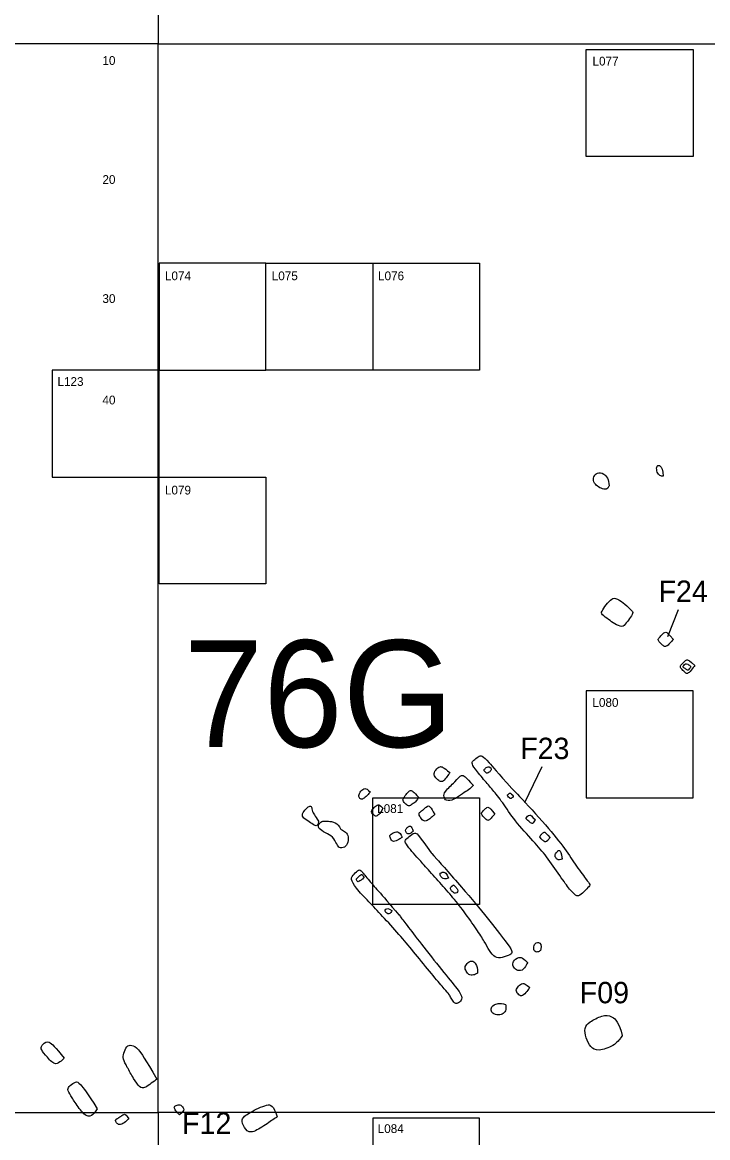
# Model space of a CAD drawing. Extents: x -453 to 184, y -334 to 300.
# Drawn here: x -12.8 to 51.4, y 98.2 to 202.6 of the extents above; entities that cross this region are included whole.
import ezdxf

# ---------------------------------------------------------------- set-up
doc = ezdxf.new("R2010")
doc.units = 0
for name, color, linetype in [('100M Grid', 7, 'Continuous'), ('Feature Numbers', 7, 'Continuous'), ('House Site Numbers', 7, 'Continuous'), ('Pit Unid Feature', 7, 'Continuous'), ('Postholes', 7, 'Continuous'), ('Postmold', 7, 'Continuous'), ('Quadrat ID', 7, 'Continuous'), ('Quadrats', 7, 'Continuous'), ('Trench', 7, 'Continuous')]:
    doc.layers.add(name, color=color, linetype=linetype)

msp = doc.modelspace()

# ---------------------------------------------------------------- linework, layer by layer
at = {"layer": '100M Grid'}
for p, q in [((0, 180), (0, 180)), ((0, 180), (0, 180)), ((0, 180), (0, 180)), ((0, 180), (0, 180)), ((0, 170), (0, 170)), ((0, 170), (0, 170)), ((0, 170), (0, 170)), ((0, 170), (0, 170)), ((0, 160), (0, 160)), ((0, 160), (0, 160)), ((0, 160), (0, 160)), ((0, 160), (0, 160)), ((0, 150), (0, 150)), ((0, 150), (0, 150)), ((0, 150), (0, 150)), ((0, 150), (0, 150))]:
    msp.add_line(p, q, dxfattribs=at)
msp.add_lwpolyline([(-100.09, 200.54), (-100.09, 100.54), (-0.09, 100.54), (-0.09, 200.54)], close=True, dxfattribs=at)
at = {"layer": 'Feature Numbers'}
msp.add_lwpolyline([(-0.09, 200.54), (99.91, 200.54), (99.91, 100.54), (-0.09, 100.54)], dxfattribs=at)
at = {"layer": 'Pit Unid Feature'}
for points in [[(47.18, 160.07), (47.18, 160.7), (46.92, 161.12), (46.57, 161.12), (46.57, 160.54), (46.78, 160.15), (47.18, 160.07), (47.18, 160.07), (47.18, 160.07)], [(42.13, 159.18), (42.13, 159.77), (41.63, 160.44), (40.99, 160.44), (40.66, 160.03), (40.66, 159.54), (41.01, 159.13), (41.51, 158.86), (41.99, 158.86), (42.13, 159.18), (42.13, 159.18), (42.13, 159.18)], [(19.78, 130.51), (19.53, 130.78), (19.27, 130.95), (18.88, 130.62), (18.64, 130.19), (18.8, 129.89), (19.02, 129.81), (19.38, 130.1), (19.78, 130.51), (19.78, 130.51), (19.78, 130.51)], [(14.93, 127.8), (14.57, 128.33), (14.32, 128.75), (14.31, 129.17), (14.09, 129.27), (13.64, 128.86), (13.32, 128.35), (13.6, 128.01), (14.22, 127.66), (14.66, 127.31), (14.88, 127.43), (14.93, 127.8), (14.93, 127.8), (14.93, 127.8)], [(20.95, 129.01), (20.69, 129.33), (20.42, 129.39), (20.04, 128.96), (19.8, 128.66), (20.16, 128.3), (20.38, 128.23), (20.77, 128.61), (20.95, 129.01), (20.95, 129.01), (20.95, 129.01)], [(17, 127.07), (16.77, 127.68), (15.66, 127.85), (15.21, 127.79), (14.92, 127.52), (14.88, 127.14), (15.58, 126.7), (16.29, 126.36), (16.67, 125.6), (16.83, 125.27), (17.4, 125.31), (17.71, 125.78), (17.74, 126.55), (17.36, 126.85), (17, 127.07), (17, 127.07), (17, 127.07)], [(35.72, 115.69), (35.86, 116.23), (35.5, 116.57), (35.11, 116.32), (35.03, 115.76), (35.33, 115.47), (35.72, 115.69), (35.72, 115.69), (35.72, 115.69)], [(34.49, 114.57), (33.98, 115.16), (33.45, 115.02), (33.07, 114.56), (33.14, 114.12), (33.58, 113.76), (34.13, 113.84), (34.49, 114.57), (34.49, 114.57), (34.49, 114.57)], [(29.82, 113.57), (29.86, 114.03), (29.64, 114.52), (29.28, 114.82), (28.81, 114.48), (28.58, 114.12), (28.74, 113.76), (28.97, 113.41), (29.45, 113.37), (29.82, 113.57), (29.82, 113.57), (29.82, 113.57)], [(34.7, 112.23), (34.31, 112.55), (34.05, 112.72), (33.64, 112.37), (33.36, 111.97), (33.59, 111.62), (33.91, 111.36), (34.35, 111.74), (34.7, 112.23), (34.7, 112.23), (34.7, 112.23)], [(32.44, 110.66), (31.86, 110.82), (31.26, 110.62), (31.03, 110.24), (31.16, 109.79), (31.8, 109.62), (32.24, 109.78), (32.52, 110.15), (32.44, 110.66), (32.44, 110.66), (32.44, 110.66)], [(43.36, 107.73), (43.08, 108.95), (42.38, 109.64), (41.52, 109.67), (40.23, 108.99), (39.8, 108.49), (39.94, 107.53), (40.39, 106.62), (41.04, 106.24), (42.64, 106.74), (43.36, 107.73), (43.36, 107.73), (43.36, 107.73)], [(-8.89, 105.62), (-9.72, 106.65), (-10.35, 107.36), (-10.9, 106.92), (-11.14, 106.53), (-10.71, 106.02), (-9.8, 104.91), (-9.25, 105.27), (-8.89, 105.62), (-8.89, 105.62), (-8.89, 105.62)], [(-0.21, 103.65), (-1.32, 105.58), (-1.99, 106.61), (-2.58, 106.88), (-3.05, 106.8), (-3.33, 106.05), (-3.41, 105.58), (-3.01, 104.83), (-2.38, 103.69), (-1.79, 102.82), (-1.36, 102.82), (-0.92, 103.13), (-0.21, 103.65), (-0.21, 103.65), (-0.21, 103.65)], [(-5.78, 100.89), (-6.72, 102.39), (-7.47, 103.33), (-7.79, 103.49), (-8.38, 103.02), (-8.62, 102.74), (-8.3, 102.15), (-7.75, 101.28), (-6.76, 99.98), (-6.17, 100.33), (-5.78, 100.89), (-5.78, 100.89), (-5.78, 100.89)], [(1.91, 100.31), (2.36, 100.68), (2.32, 100.99), (1.95, 101.33), (1.6, 101.2), (1.35, 101.06), (1.55, 100.7), (1.91, 100.31), (1.91, 100.31), (1.91, 100.31)], [(11.07, 100.14), (10.71, 101.2), (10.28, 101.44), (8.34, 100.49), (7.59, 99.9), (7.99, 99.11), (8.5, 98.48), (9.8, 99.27), (11.07, 100.14), (11.07, 100.14), (11.07, 100.14)], [(-2.84, 99.94), (-3.08, 100.32), (-3.21, 100.45), (-3.55, 100.21), (-3.96, 99.94), (-4.13, 99.82), (-4, 99.58), (-3.74, 99.34), (-3.25, 99.56), (-2.84, 99.94), (-2.84, 99.94), (-2.84, 99.94)]]:
    msp.add_open_spline(points, degree=3, dxfattribs=at)
at = {"layer": 'Postholes'}
for points in [[(44.24, 147.51), (43.61, 148.19), (42.77, 148.69), (42.41, 148.69), (41.85, 148.05), (41.4, 147.4), (41.4, 147.15), (42.1, 146.66), (42.62, 146.27), (43.4, 145.89), (43.72, 146.32), (44.17, 146.93), (44.42, 147.36), (44.24, 147.51), (44.24, 147.51), (44.24, 147.51)], [(48.14, 144.82), (47.67, 145.36), (47.42, 145.57), (47.12, 145.3), (46.82, 144.97), (46.67, 144.78), (46.88, 144.54), (47.11, 144.26), (47.4, 144.09), (47.72, 144.31), (48.14, 144.82), (48.14, 144.82), (48.14, 144.82)], [(50.17, 142.37), (49.64, 142.82), (49.47, 142.97), (49.23, 142.78), (48.95, 142.52), (48.75, 142.28), (48.87, 142.09), (49.21, 141.73), (49.41, 141.56), (49.67, 141.74), (50.17, 142.37), (50.17, 142.37), (50.17, 142.37)], [(49.52, 141.92), (49.78, 142.2), (49.84, 142.26), (49.46, 142.52), (49.31, 142.56), (49.09, 142.35), (49.04, 142.23), (49.22, 142.07), (49.52, 141.92), (49.52, 141.92), (49.52, 141.92)], [(27.23, 132.36), (26.59, 132.85), (26.31, 133.01), (25.86, 132.58), (25.67, 132.15), (26, 131.73), (26.37, 131.47), (26.59, 131.5), (26.98, 131.98), (27.23, 132.36), (27.23, 132.36), (27.23, 132.36)], [(31.06, 132.79), (30.84, 132.97), (30.61, 132.8), (30.41, 132.6), (30.42, 132.53), (30.61, 132.33), (30.7, 132.27), (30.89, 132.34), (31.13, 132.61), (31.06, 132.79), (31.06, 132.79), (31.06, 132.79)], [(29.41, 131.16), (28.69, 131.97), (28.31, 132.27), (27.77, 131.52), (26.66, 130.53), (26.66, 130.08), (26.82, 129.68), (27.59, 129.74), (28.47, 130.44), (28.98, 130.71), (29.41, 131.16), (29.41, 131.16), (29.41, 131.16)], [(24.31, 130.03), (23.83, 130.59), (23.53, 130.76), (23.21, 130.4), (22.89, 129.97), (22.77, 129.76), (23.09, 129.36), (23.45, 129.17), (23.78, 129.45), (24.09, 129.67), (24.31, 130.03), (24.31, 130.03), (24.31, 130.03)], [(33.11, 130.22), (32.92, 130.43), (32.82, 130.45), (32.65, 130.3), (32.59, 130.21), (32.72, 130.05), (32.89, 129.88), (33.03, 129.96), (33.17, 130.1), (33.11, 130.22), (33.11, 130.22), (33.11, 130.22)], [(25.81, 128.42), (25.61, 128.81), (25.35, 129.17), (25.23, 129.3), (25.04, 129.14), (24.73, 128.87), (24.41, 128.64), (24.28, 128.46), (24.5, 128.1), (24.78, 127.73), (25.21, 127.91), (25.48, 128.13), (25.81, 128.42), (25.81, 128.42), (25.81, 128.42)], [(31.44, 128.47), (31.12, 128.89), (30.83, 129.2), (30.56, 128.99), (30.24, 128.67), (30.13, 128.47), (30.49, 128.09), (30.78, 127.78), (31.07, 128.05), (31.44, 128.47), (31.44, 128.47), (31.44, 128.47)], [(35.23, 127.94), (34.87, 128.3), (34.68, 128.43), (34.5, 128.27), (34.36, 128.07), (34.35, 128.03), (34.52, 127.87), (34.7, 127.71), (34.88, 127.6), (34.96, 127.57), (35.1, 127.71), (35.23, 127.94), (35.23, 127.94), (35.23, 127.94)], [(23.79, 126.88), (23.71, 127.12), (23.52, 127.42), (23.33, 127.26), (23.08, 127.08), (23.07, 126.84), (23.27, 126.55), (23.58, 126.68), (23.79, 126.88), (23.79, 126.88), (23.79, 126.88)], [(22.77, 126.3), (22.66, 126.61), (22.3, 126.89), (21.92, 126.7), (21.52, 126.48), (21.72, 126.1), (21.88, 125.82), (22.49, 126.1), (22.77, 126.3), (22.77, 126.3), (22.77, 126.3)], [(36.6, 126.25), (36.26, 126.64), (36.11, 126.83), (35.89, 126.69), (35.7, 126.44), (35.62, 126.34), (35.76, 126.15), (36.06, 125.91), (36.17, 125.82), (36.38, 125.99), (36.6, 126.25), (36.6, 126.25), (36.6, 126.25)], [(37.75, 124.26), (37.68, 124.89), (37.46, 125.14), (37.23, 124.93), (37.01, 124.59), (37.17, 124.33), (37.36, 124.15), (37.65, 124.22), (37.72, 124.25), (37.75, 124.26), (37.75, 124.26), (37.75, 124.26)], [(19.19, 122.54), (19.08, 122.71), (18.99, 122.87), (18.89, 122.78), (18.71, 122.63), (18.56, 122.5), (18.46, 122.4), (18.49, 122.32), (18.56, 122.18), (18.6, 122.1), (18.8, 122.19), (19.06, 122.38), (19.19, 122.54), (19.19, 122.54), (19.19, 122.54)], [(27.1, 122.47), (26.91, 122.96), (26.62, 123.09), (26.38, 122.96), (26.27, 122.89), (26.38, 122.63), (26.57, 122.4), (26.88, 122.41), (27.1, 122.47), (27.1, 122.47), (27.1, 122.47)], [(27.55, 121.83), (27.3, 121.64), (27.23, 121.47), (27.43, 121.2), (27.76, 120.99), (27.98, 121.2), (27.97, 121.36), (27.76, 121.71), (27.55, 121.83), (27.55, 121.83), (27.55, 121.83)], [(21.79, 119.44), (21.47, 119.7), (21.16, 119.56), (21.13, 119.37), (21.31, 119.16), (21.5, 119.09), (21.73, 119.24), (21.79, 119.44), (21.79, 119.44), (21.79, 119.44)]]:
    msp.add_open_spline(points, degree=3, dxfattribs=at)
at = {"layer": 'Postmold'}
for p, q in [((47.63, 145.07), (48.63, 147.61)), ((34.25, 129.55), (35.88, 132.91))]:
    msp.add_line(p, q, dxfattribs=at)
at = {"layer": 'Quadrat ID'}
for p, q in [((40, 200), (40, 200)), ((40, 200), (40, 200)), ((40, 200), (40, 200)), ((40, 200), (40, 200)), ((50, 200), (50, 200)), ((50, 200), (50, 200)), ((50, 200), (50, 200)), ((50, 200), (50, 200)), ((40, 190), (40, 190)), ((40, 190), (40, 190)), ((40, 190), (40, 190)), ((40, 190), (40, 190)), ((50, 190), (50, 190)), ((50, 190), (50, 190)), ((50, 190), (50, 190)), ((50, 190), (50, 190)), ((10, 180), (10, 180)), ((10, 180), (10, 180)), ((10, 180), (10, 180)), ((10, 180), (10, 180)), ((10, 180), (10, 180)), ((10, 180), (10, 180)), ((10, 180), (10, 180)), ((10, 180), (10, 180)), ((20, 180), (20, 180)), ((20, 180), (20, 180)), ((20, 180), (20, 180)), ((20, 180), (20, 180)), ((20, 180), (20, 180)), ((20, 180), (20, 180)), ((20, 180), (20, 180)), ((20, 180), (20, 180)), ((30, 180), (30, 180)), ((30, 180), (30, 180)), ((30, 180), (30, 180)), ((30, 180), (30, 180)), ((10, 170), (10, 170)), ((10, 170), (10, 170)), ((10, 170), (10, 170)), ((10, 170), (10, 170)), ((10, 170), (10, 170)), ((10, 170), (10, 170)), ((10, 170), (10, 170)), ((10, 170), (10, 170)), ((20, 170), (20, 170)), ((20, 170), (20, 170)), ((20, 170), (20, 170)), ((20, 170), (20, 170)), ((20, 170), (20, 170)), ((20, 170), (20, 170)), ((20, 170), (20, 170)), ((20, 170), (20, 170)), ((30, 170), (30, 170)), ((30, 170), (30, 170)), ((30, 170), (30, 170)), ((30, 170), (30, 170)), ((10, 160), (10, 160)), ((10, 160), (10, 160)), ((10, 160), (10, 160)), ((10, 160), (10, 160)), ((10, 150), (10, 150)), ((10, 150), (10, 150)), ((10, 150), (10, 150)), ((10, 150), (10, 150)), ((40, 140), (40, 140)), ((40, 140), (40, 140)), ((40, 140), (40, 140)), ((40, 140), (40, 140)), ((50, 140), (50, 140)), ((50, 140), (50, 140)), ((50, 140), (50, 140)), ((50, 140), (50, 140)), ((20, 130), (20, 130)), ((20, 130), (20, 130)), ((20, 130), (20, 130)), ((20, 130), (20, 130)), ((30, 130), (30, 130)), ((30, 130), (30, 130)), ((30, 130), (30, 130)), ((30, 130), (30, 130)), ((40, 130), (40, 130)), ((40, 130), (40, 130)), ((40, 130), (40, 130)), ((40, 130), (40, 130)), ((50, 130), (50, 130)), ((50, 130), (50, 130)), ((50, 130), (50, 130)), ((50, 130), (50, 130)), ((20, 120), (20, 120)), ((20, 120), (20, 120)), ((20, 120), (20, 120)), ((20, 120), (20, 120)), ((30, 120), (30, 120)), ((30, 120), (30, 120)), ((30, 120), (30, 120)), ((30, 120), (30, 120)), ((20, 100), (20, 100)), ((20, 100), (20, 100)), ((20, 100), (20, 100)), ((20, 100), (20, 100)), ((30, 100), (30, 100)), ((30, 100), (30, 100)), ((30, 100), (30, 100)), ((30, 100), (30, 100))]:
    msp.add_line(p, q, dxfattribs=at)
at = {"layer": 'Quadrats'}
for p, q in [((-0.09, 100.54), (-0.09, 200.54)), ((10, 180), (20, 180)), ((-100.09, 100.54), (-0.09, 100.54))]:
    msp.add_line(p, q, dxfattribs=at)
for points in [[(-100, 300), (-0.09, 300), (-0.09, 200.54), (-100.09, 200.54)], [(20, 180), (20, 170), (10, 170)], [(20, 180), (30, 180), (30, 170), (20, 170)], [(-0.09, 100.54), (-0.09, 0.54), (99.91, 0.54), (99.91, 100.54)]]:
    msp.add_lwpolyline(points, dxfattribs=at)
for points in [[(40, 190), (40, 200), (50, 200), (50, 190)], [(0, 180), (0, 170), (10, 170), (10, 180)], [(0, 170), (-10, 170), (-10, 160), (0, 160)], [(0, 160), (10, 160), (10, 150), (0, 150)], [(40, 140), (40, 130), (50, 130), (50, 140)], [(30, 130), (30, 120), (20, 120), (20, 130)], [(20, 100), (20, 90), (30, 90), (30, 100)]]:
    msp.add_lwpolyline(points, close=True, dxfattribs=at)
at = {"layer": 'Trench'}
for points in [[(33.04, 130.86), (31.64, 132.4), (30.8, 133.43), (30.21, 133.98), (29.92, 133.86), (29.4, 133.47), (29.26, 133.28), (29.47, 132.81), (30.56, 131.49), (31.32, 130.65), (32.26, 129.42), (33.45, 127.61), (35.34, 125.64), (36.37, 124.38), (37.75, 122.35), (38.57, 121.26), (39.14, 120.66), (39.62, 121.03), (40.23, 121.65), (40.4, 121.85), (40.07, 122.25), (38.92, 123.79), (37.93, 125.35), (36.08, 127.63), (33.04, 130.86), (33.04, 130.86), (33.04, 130.86)], [(25.48, 124.84), (24.33, 126.45), (24.02, 126.83), (23.55, 126.48), (23.06, 126.08), (22.97, 125.85), (23.53, 125.13), (24.11, 124.48), (24.85, 123.64), (26.15, 122.22), (27.38, 120.82), (28.54, 119.38), (29.77, 117.62), (30.49, 116.5), (30.92, 115.69), (31.45, 114.98), (32.1, 115), (32.93, 115.31), (33.13, 115.53), (32.8, 116.12), (31.03, 118.38), (28.86, 121.04), (25.48, 124.84), (25.48, 124.84), (25.48, 124.84)], [(22.45, 119.05), (20.67, 121.13), (19.5, 122.39), (18.95, 123.17), (18.73, 123.33), (18.24, 122.84), (17.88, 122.42), (18.37, 121.61), (19.63, 120.25), (20.86, 118.99), (22.52, 117.14), (23.78, 115.68), (25.37, 113.68), (26.63, 112.19), (27.14, 111.65), (27.28, 111.36), (27.54, 110.93), (27.77, 110.67), (28.12, 110.83), (28.47, 111.22), (28.07, 111.96), (26.53, 113.79), (24.45, 116.44), (23.13, 118.17), (22.45, 119.05), (22.45, 119.05), (22.45, 119.05)]]:
    msp.add_open_spline(points, degree=3, dxfattribs=at)

# ---------------------------------------------------------------- texts
at = {"layer": '100M Grid'}
for s, p in [('10', (-5.3, 198.57)), ('20', (-5.3, 187.43)), ('30', (-5.3, 176.29)), ('40', (-5.3, 166.8))]:
    msp.add_text(s, height=0.82, dxfattribs=at).set_placement(p)
at = {"layer": 'Feature Numbers'}
for s, p in [('F24', (46.76, 148.32)), ('F23', (33.81, 133.61)), ('F09', (39.39, 110.76)), ('F12', (2.16, 98.54))]:
    msp.add_text(s, height=2, dxfattribs=at).set_placement(p)
at = {"layer": 'House Site Numbers'}
msp.add_text('76G', height=10, dxfattribs=at).set_placement((2.32, 134.73))
at = {"layer": 'Quadrat ID'}
for s, p in [('L077', (40.58, 198.51)), ('L074', (0.55, 178.42)), ('L075', (10.55, 178.42)), ('L076', (20.5, 178.42)), ('L123', (-9.51, 168.53)), ('L079', (0.55, 158.37)), ('L080', (40.57, 138.5)), ('L081', (20.42, 128.57)), ('L084', (20.47, 98.62))]:
    msp.add_text(s, height=0.82, dxfattribs=at).set_placement(p)

doc.saveas('drawing.dxf')
